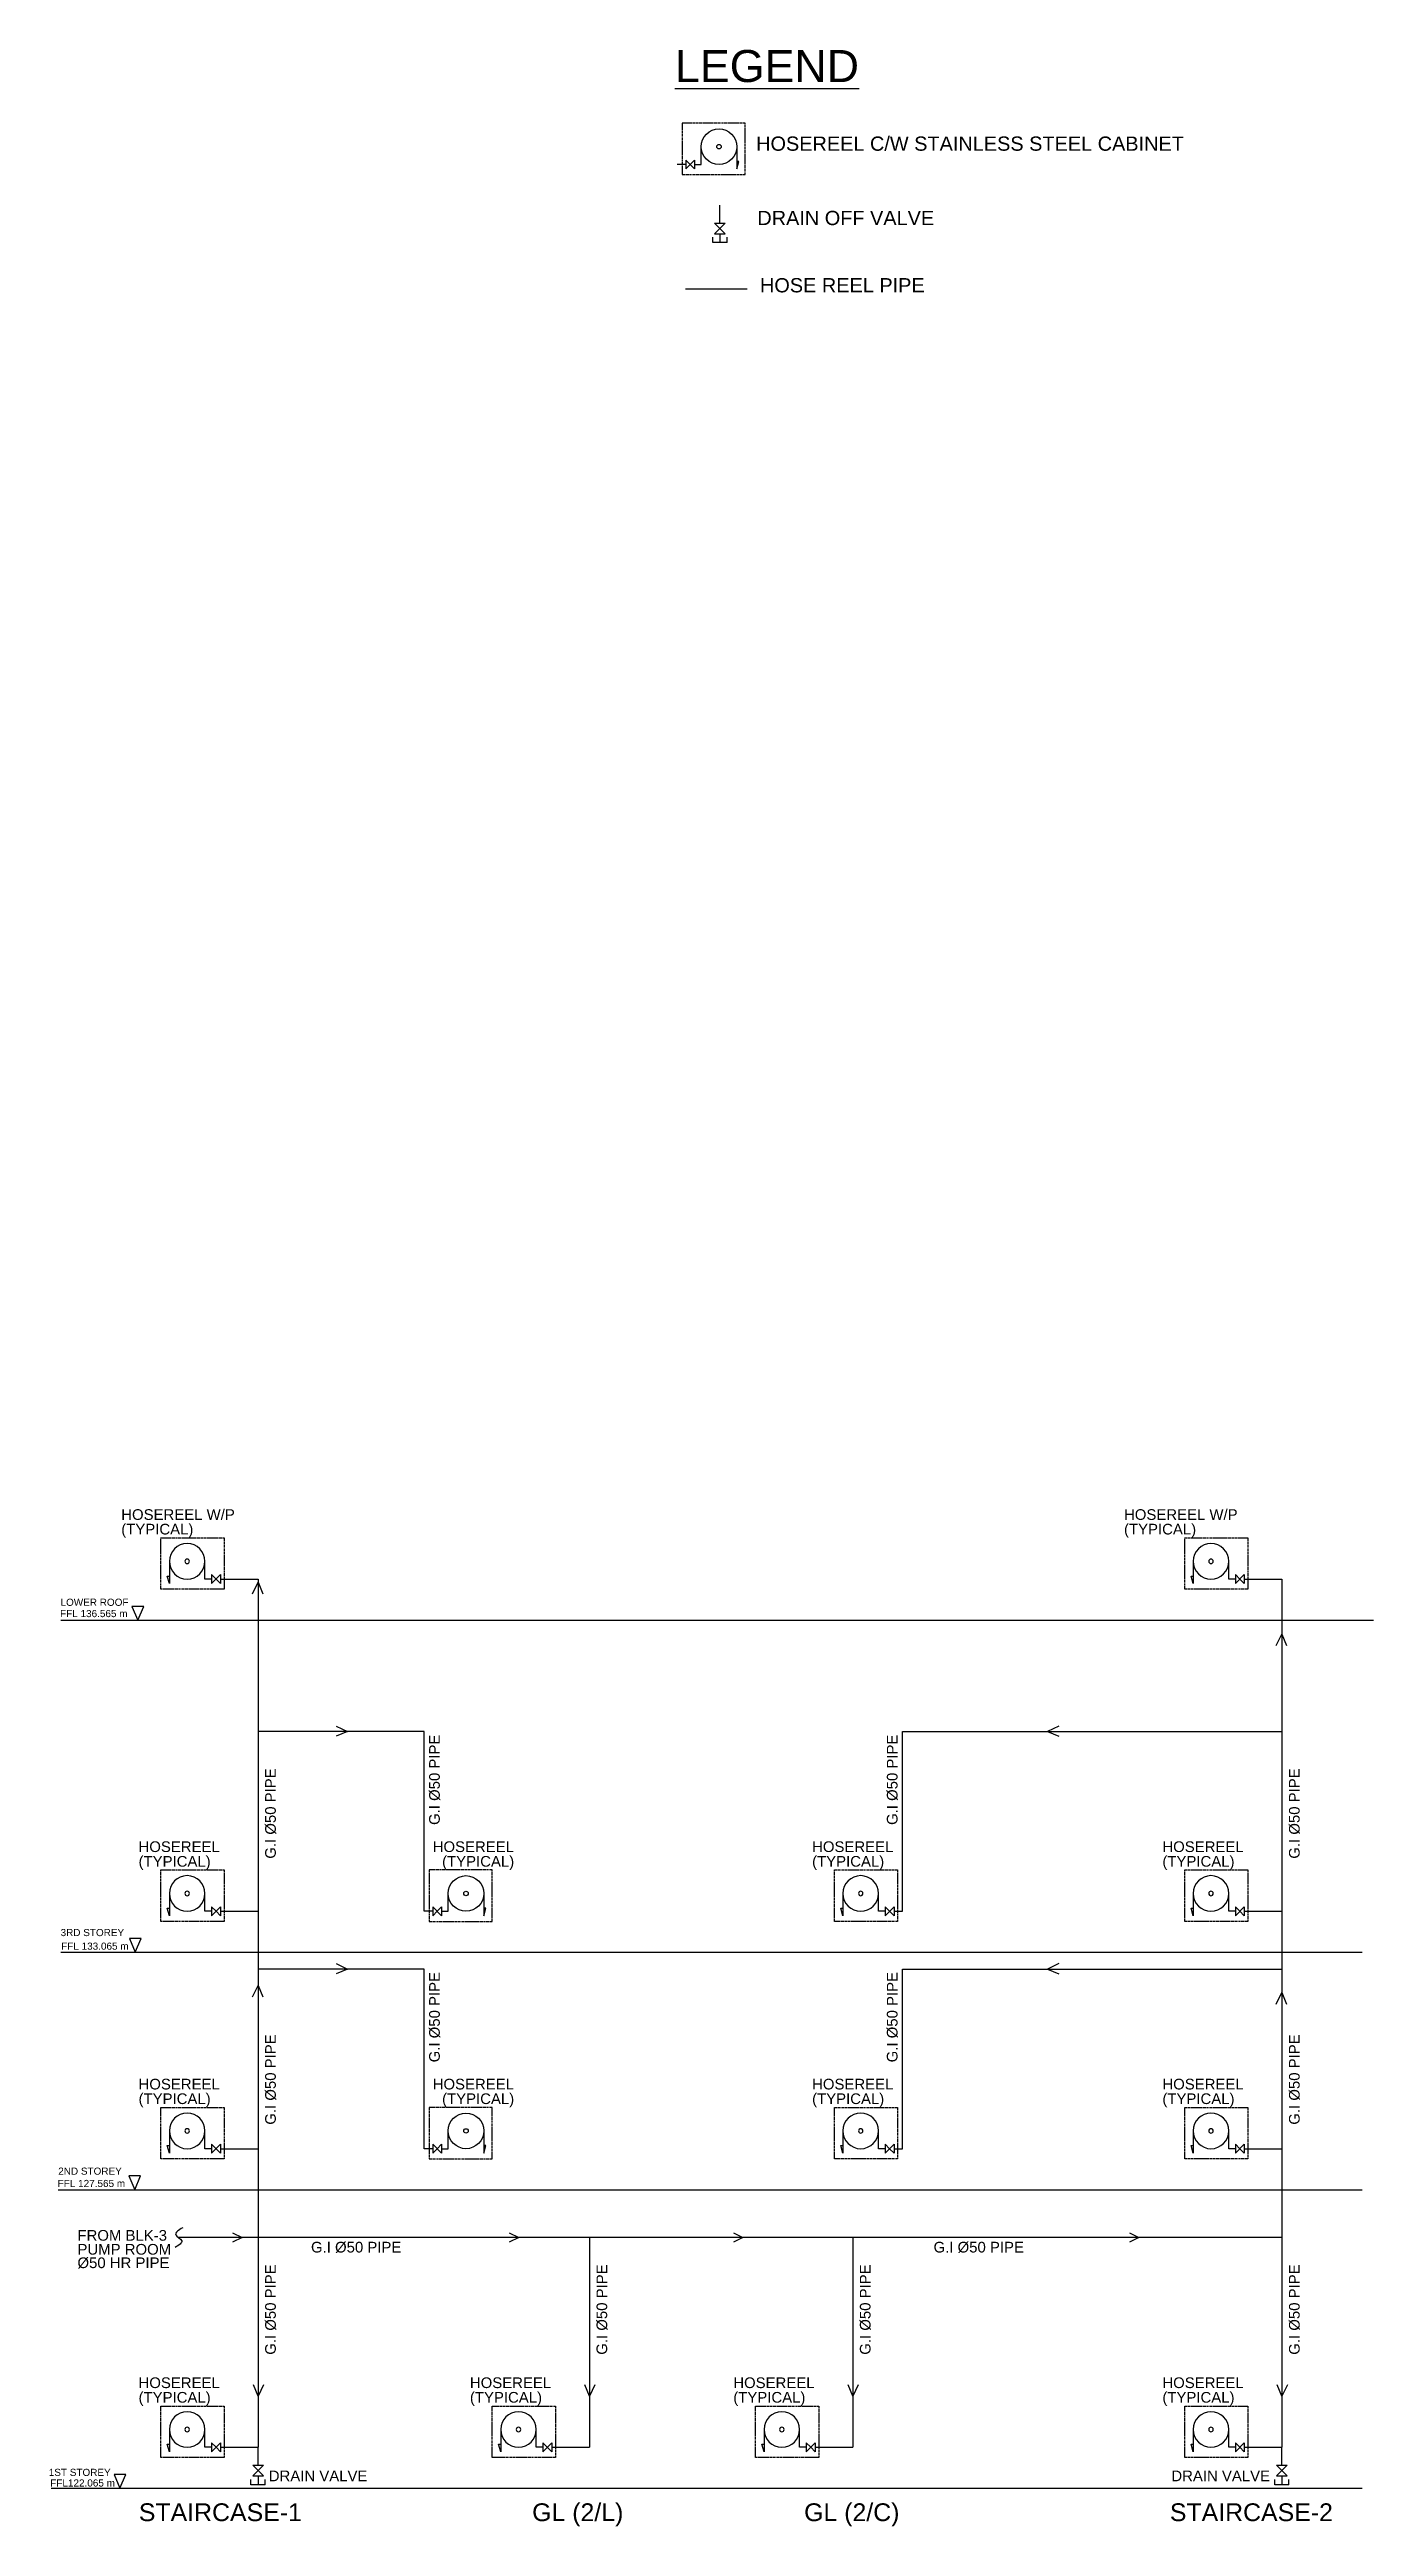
# Model space of a CAD drawing. Header units: millimetres. Extents: x 75925 to 94519, y 10484 to 45274.
import ezdxf

# ---------------------------------------------------------------- set-up
doc = ezdxf.new("R2010")
doc.units = ezdxf.units.MM
doc.linetypes.add('CENTER', pattern=[50.8, 31.75, -6.35, 6.35, -6.35])
for name, color, linetype in [('ARCHI', 135, 'Continuous'), ('LEVEL', 7, 'Continuous'), ('M-_FIRE----_E-', 14, 'Continuous'), ('M-_FIREHREL_E-', 14, 'HOSEREEL_SUPPLY'), ('M-_FIREHREL_T-', 7, 'Continuous'), ('M-HRPIPE--_E-', 1, 'Continuous')]:
    doc.layers.add(name, color=color, linetype=linetype)
doc.styles.get("Standard").update_dxf_attribs({"font": 'arial.ttf'})
doc.linetypes.add('HOSEREEL_SUPPLY', pattern='A,0.5,-0.2,["HR",Standard,S=0.1,R=0,X=-0.1,Y=-0.05],-0.2', length=0.9)

# ---------------------------------------------------------------- blocks, each defined once
blk = doc.blocks.new('fire0522')
at = {"linetype": 'Continuous'}
for p, q in [((728, 166), (728, 416)), ((1227, 416), (1227, 104)), ((509, 166), (391, 166)), ((634, 166), (728, 166)), ((1227, 104), (1256, 209)), ((1256, 209), (1227, 209))]:
    blk.add_line(p, q, dxfattribs=at)
at = {"linetype": 'CENTER'}
blk.add_lwpolyline([(459, 24), (1346, 24), (1346, 746), (459, 746)], close=True, dxfattribs=at)
at = {"linetype": 'Continuous'}
blk.add_lwpolyline([(509, 229), (509, 104), (572, 166), (634, 229), (634, 104)], close=True, dxfattribs=at)
for radius in [250, 31.2]:
    blk.add_circle((977, 416), radius, dxfattribs=at)
blk = doc.blocks.new('fire0511')
for p, q in [((500, 0), (0, 0)), ((800, 0), (1050, 0)), ((1050, 200), (900, 200)), ((1050, -200), (1050, 200)), ((1050, -200), (900, -200))]:
    blk.add_line(p, q)
blk.add_lwpolyline([(500, 150), (500, -150), (650, 0), (800, 150), (800, -150)], close=True)

msp = doc.modelspace()

# ---------------------------------------------------------------- linework, layer by layer
at = {"layer": 'ARCHI'}
for p, q in [((76082, 23214), (94519, 23214)), ((76082, 18549), (94359, 18549)), ((76044, 15214), (94359, 15214)), ((75948, 11020), (94359, 11020))]:
    msp.add_line(p, q, dxfattribs=at)
at = {"layer": 'LEVEL'}
for points in [[(77082, 23407), (77165, 23214), (77247, 23407)], [(77047, 18741), (77129, 18549), (77212, 18741)], [(77039, 15407), (77122, 15214), (77204, 15407)], [(76831, 11212), (76914, 11020), (76997, 11212)]]:
    msp.add_lwpolyline(points, close=True, dxfattribs=at)
at = {"layer": 'M-HRPIPE--_E-'}
for p, q in [((85722, 41909), (84856, 41909)), ((78444, 23790), (78853, 23790)), ((78853, 23790), (78853, 11596)), ((92824, 23790), (93233, 23790)), ((93233, 23790), (93233, 11596)), ((81188, 21648), (78853, 21648)), ((81188, 19125), (81188, 21648)), ((87904, 19125), (87904, 21648)), ((87904, 21648), (93233, 21648)), ((78444, 19125), (78853, 19125)), ((92824, 19125), (93233, 19125)), ((81188, 18313), (78853, 18313)), ((81188, 15790), (81188, 18313)), ((87904, 15790), (87904, 18313)), ((87904, 18313), (93233, 18313)), ((78444, 15790), (78853, 15790)), ((92824, 15790), (93233, 15790)), ((93233, 14542), (77736, 14542)), ((78495, 14609), (78629, 14542)), ((78629, 14542), (78495, 14475)), ((82382, 14609), (82516, 14542)), ((82516, 14542), (82382, 14475)), ((83507, 14542), (83507, 11596)), ((85530, 14609), (85664, 14542)), ((85664, 14542), (85530, 14475)), ((87206, 14542), (87206, 11596)), ((91092, 14609), (91226, 14542)), ((91226, 14542), (91092, 14475)), ((78444, 11596), (78853, 11596)), ((83098, 11596), (83507, 11596)), ((86797, 11596), (87206, 11596)), ((92824, 11596), (93233, 11596))]:
    msp.add_line(p, q, dxfattribs=at)
for points in [[(78775, 23585), (78853, 23746), (78919, 23585)], [(93155, 22858), (93233, 23019), (93299, 22858)], [(79950, 21726), (80111, 21648), (79950, 21582)], [(90101, 21726), (89940, 21648), (90101, 21582)], [(79950, 18391), (80111, 18313), (79950, 18248)], [(90101, 18391), (89940, 18313), (90101, 18248)], [(78775, 17923), (78853, 18084), (78919, 17923)], [(93155, 17822), (93233, 17983), (93299, 17822)], [(78932, 12474), (78853, 12313), (78788, 12474)], [(83585, 12474), (83507, 12313), (83442, 12474)], [(87284, 12474), (87206, 12313), (87141, 12474)], [(93312, 12474), (93233, 12313), (93168, 12474)]]:
    msp.add_lwpolyline(points, dxfattribs=at)
msp.add_spline([(77796, 14680), (77697, 14581), (77781, 14497), (77688, 14404)], degree=3, dxfattribs=at)

# ---------------------------------------------------------------- block references
at = {"layer": 'M-_FIRE----_E-', "xscale": -0.5, "yscale": 0.5, "zscale": 0.5, "rotation": 90}
for p in [(85340, 43087), (78853, 11596), (93233, 11596)]:
    msp.add_blockref('fire0511', p, dxfattribs=at)
at = {"layer": 'M-_FIREHREL_E-'}
for p in [(84351, 43493), (80797, 18959), (80797, 15624)]:
    msp.add_blockref('fire0522', p, dxfattribs=at)
at = {"layer": 'M-_FIREHREL_E-', "xscale": -1}
for p in [(78835, 23624), (93214, 23624), (78835, 18959), (88295, 18959), (93214, 18959), (78835, 15624), (88295, 15624), (93214, 15624), (78835, 11430), (83488, 11430), (87187, 11430), (93214, 11430)]:
    msp.add_blockref('fire0522', p, dxfattribs=at)

# ---------------------------------------------------------------- texts
for s, height, p in [('%%ULEGEND', 450, (84709, 44817)), (' STAIRCASE-1', 250, (77082, 10559)), ('GL (2/L)', 250, (82703, 10559)), ('GL (2/C)', 250, (86523, 10559)), (' STAIRCASE-2', 250, (91563, 10559))]:
    msp.add_text(s, height=height).set_placement(p)
at = {"layer": 'LEVEL'}
for s, height, p in [('HOSEREEL W/P', 150, (76932, 24622)), ('HOSEREEL W/P', 150, (91016, 24622)), ('(TYPICAL)', 150, (76932, 24417)), ('(TYPICAL)', 150, (91016, 24417)), ('FFL 136.565 m', 100, (76073, 23256)), ('LOWER ROOF', 100, (76079, 23415)), ('(TYPICAL)', 150, (77175, 19751)), ('HOSEREEL', 150, (77175, 19957)), ('HOSEREEL', 150, (81306, 19957)), ('(TYPICAL)', 150, (81438, 19751)), ('(TYPICAL)', 150, (86635, 19751)), ('HOSEREEL', 150, (86635, 19957)), ('(TYPICAL)', 150, (91555, 19751)), ('HOSEREEL', 150, (91555, 19957)), ('3RD STOREY', 100, (76080, 18776)), ('FFL 133.065 m', 100, (76088, 18585)), ('HOSEREEL', 150, (77175, 16622)), ('HOSEREEL', 150, (81306, 16622)), ('HOSEREEL', 150, (86635, 16622)), ('HOSEREEL', 150, (91555, 16622)), ('(TYPICAL)', 150, (77175, 16417)), ('(TYPICAL)', 150, (81438, 16417)), ('(TYPICAL)', 150, (86635, 16417)), ('(TYPICAL)', 150, (91555, 16417)), ('FFL 127.565 m', 100, (76039, 15252)), ('2ND STOREY', 100, (76047, 15425)), ('FROM BLK-3', 150, (76317, 14498)), ('%%C50 HR PIPE', 150, (76317, 14113)), ('PUMP ROOM', 150, (76317, 14302)), ('G.I %%C50 PIPE', 150, (79597, 14332)), ('G.I %%C50 PIPE', 150, (88341, 14332)), ('HOSEREEL', 150, (77175, 12428)), ('HOSEREEL', 150, (81829, 12428)), ('HOSEREEL', 150, (85528, 12428)), ('HOSEREEL', 150, (91555, 12428)), ('(TYPICAL)', 150, (77175, 12223)), ('(TYPICAL)', 150, (81829, 12223)), ('(TYPICAL)', 150, (85528, 12223)), ('(TYPICAL)', 150, (91555, 12223)), ('1ST STOREY', 100, (75914, 11194)), ('FFL122.065 m', 100, (75935, 11045)), ('DRAIN VALVE', 150, (79004, 11119)), ('DRAIN VALVE', 150, (91681, 11119))]:
    msp.add_text(s, height=height, dxfattribs=at).set_placement(p)
for p in [(81406, 20337), (87835, 20337), (79103, 19863), (93483, 19863), (81406, 17003), (87835, 17003), (79103, 16127), (93483, 16127), (79103, 12896), (83757, 12896), (87456, 12896), (93483, 12896)]:
    msp.add_text('G.I %%C50 PIPE', height=150, rotation=90, dxfattribs=at).set_placement(p)
at = {"layer": 'M-_FIREHREL_T-'}
for s, p in [('HOSEREEL C/W STAINLESS STEEL CABINET ', (85849, 43852)), ('DRAIN OFF VALVE', (85866, 42808)), ('HOSE REEL PIPE', (85903, 41863))]:
    msp.add_text(s, height=200, dxfattribs=at).set_placement(p)

doc.saveas('drawing.dxf')
